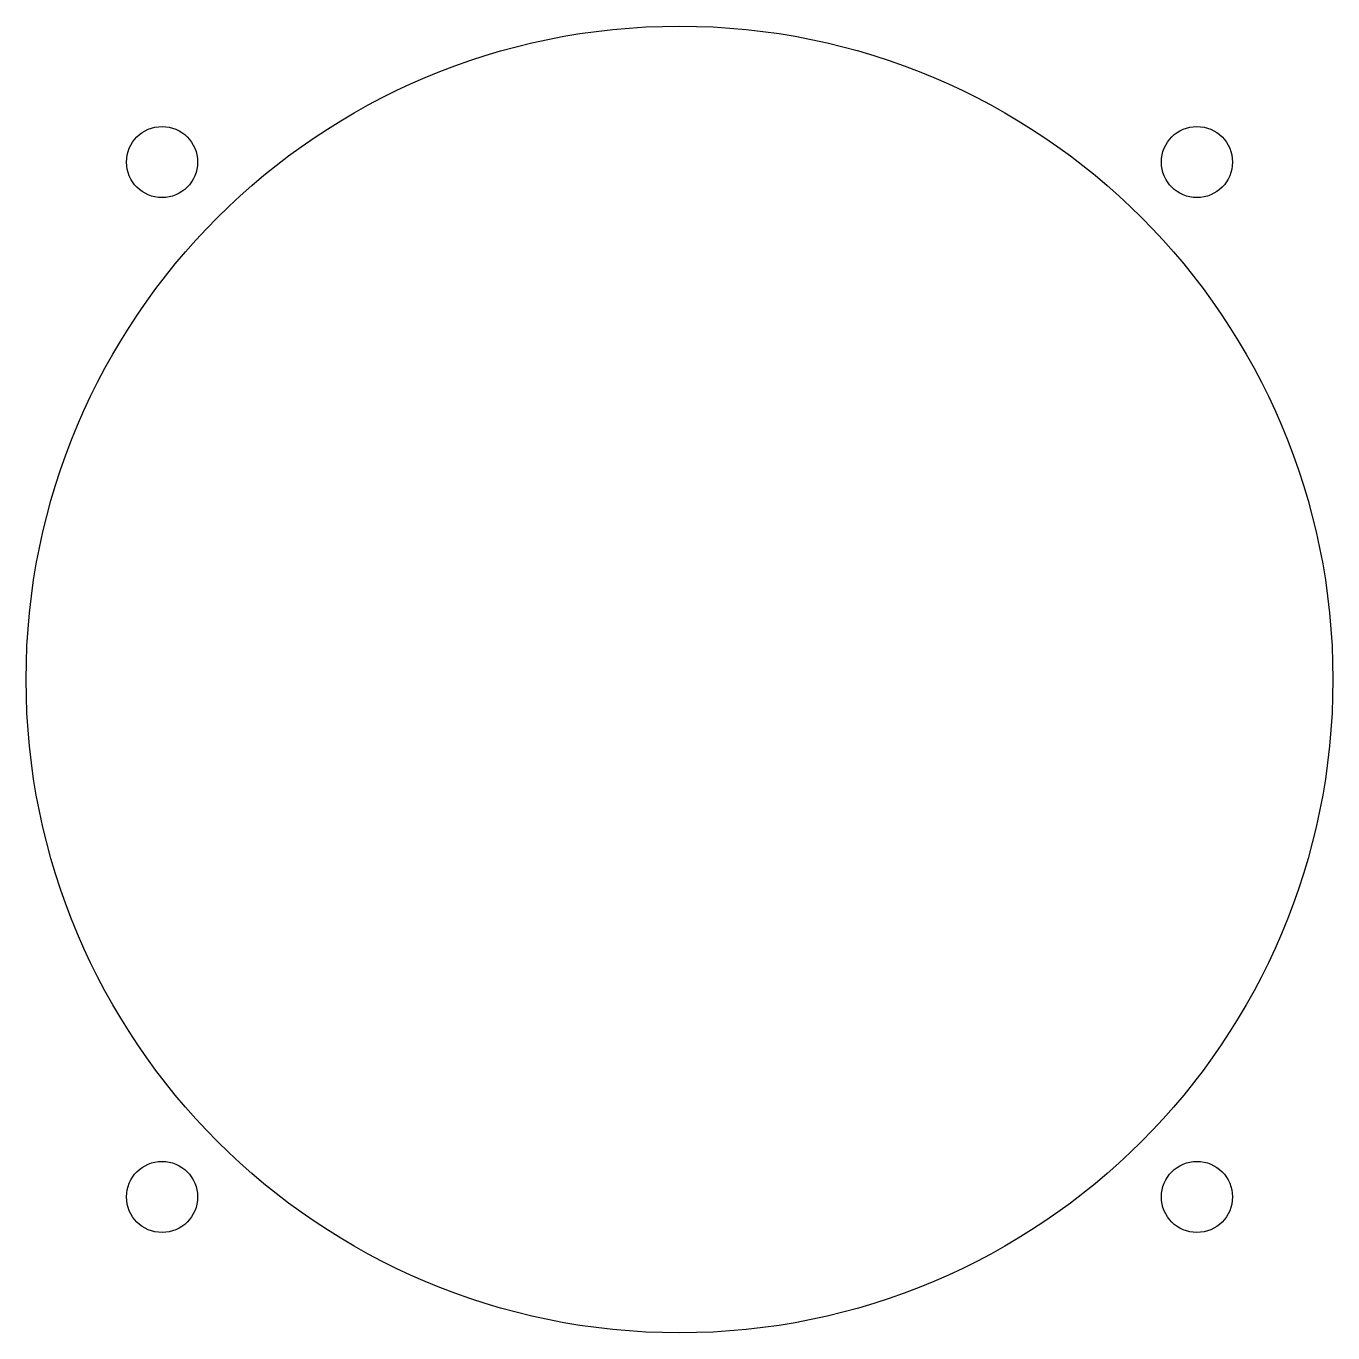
# Model space of a CAD drawing. Header units: millimetres. Extents: x -39.7 to 39.7, y -39.7 to 39.7.
import ezdxf

# ---------------------------------------------------------------- set-up
doc = ezdxf.new("R2010")
doc.units = ezdxf.units.MM
doc.layers.get('0').update_dxf_attribs({"linetype": 'CONTINUOUS'})

msp = doc.modelspace()

# ---------------------------------------------------------------- linework, layer by layer
for centre, radius in [((0, 0), 39.688), ((-31.431, 31.431), 2.159), ((31.431, 31.431), 2.159), ((-31.431, -31.431), 2.159), ((31.431, -31.431), 2.159)]:
    msp.add_circle(centre, radius)

doc.saveas('drawing.dxf')
